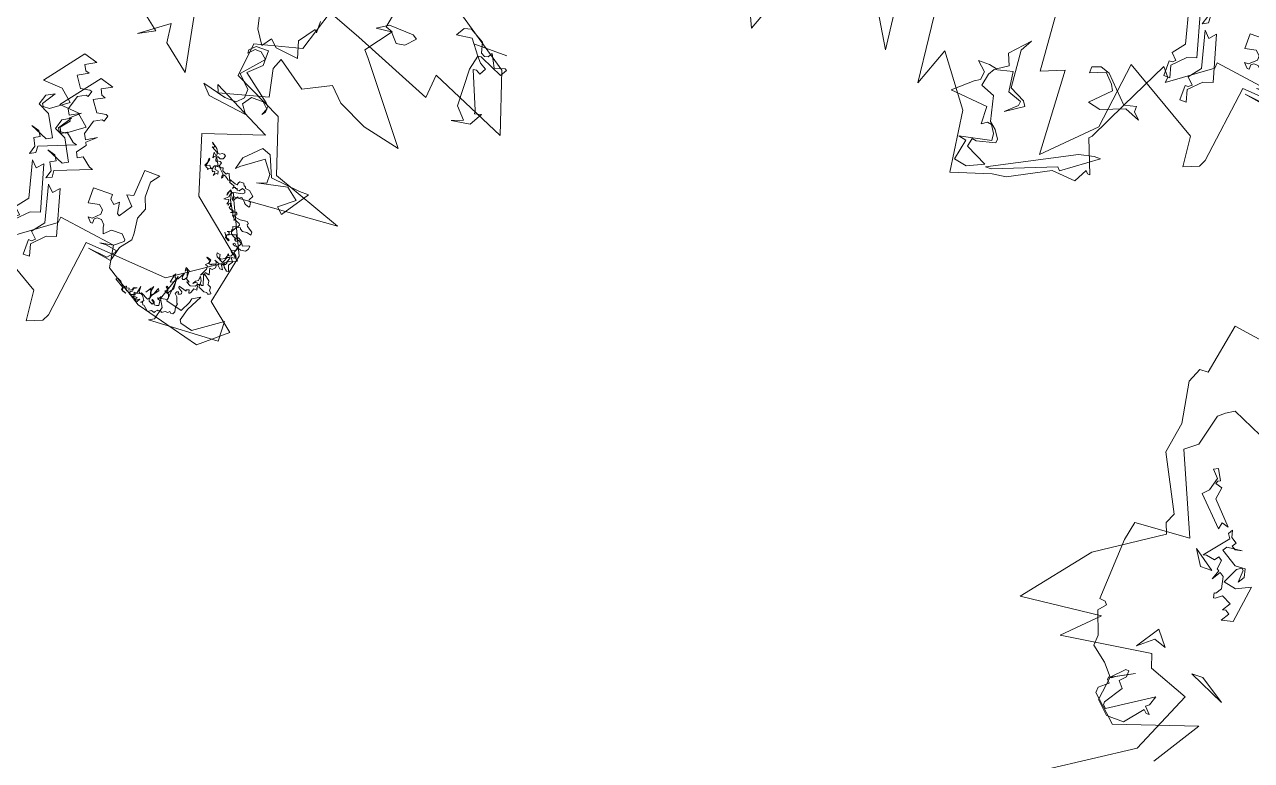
# Model space of a CAD drawing. Header units: metres. Extents: x -71 to 881, y -503 to 661.
# Drawn here: x 276.75 to 284.73, y 278.65 to 283.44 of the extents above; entities that cross this region are included whole.
import ezdxf

# ---------------------------------------------------------------- set-up
doc = ezdxf.new("R2010")
doc.units = ezdxf.units.M
doc.layers.add('ARBRE', color=100, linetype='Continuous', lineweight=13, true_color=0x00ff3f)

# ---------------------------------------------------------------- blocks, each defined once
blk = doc.blocks.new('WMF2', base_point=(0, 0.01))
at = {"color": 251, "lineweight": 0, "true_color": 0x636466}
for points in [[(202.85, -164.87), (210.8, -168.41), (212.43, -167.44), (213.62, -166.42), (215.13, -160.27), (217.5, -158.38), (210.72, -142.97), (221.5, -142.28), (222.26, -138.6), (222.84, -126.51), (221.75, -126.41), (221.24, -125.83), (222.46, -124.38), (220.76, -119.93), (220.93, -117.85), (217.92, -115.52), (216.01, -113.25), (211.75, -115.52), (215.09, -113.71), (215.69, -113.21), (216.23, -113.25), (216.29, -112.71), (215.78, -112.1), (217.44, -110.7), (217.53, -109.6), (213.13, -105.6), (212.64, -105.02), (197.13, -110.25), (202.88, -101.16)], [(173.01, -29.2), (166.39, -14.78), (160.89, -29.58)], [(135.29, -33.25), (133.39, -15.7), (130.63, -23.1), (123.64, -13.73), (121.99, -1.9), (114.39, -4.34), (111.72, -4.67), (103.98, -8.76), (99.27, -8.35), (97.95, -10.89), (97.46, -10.41), (97.02, -10.37), (99.54, -16.88), (99.06, -17.38), (95.41, -24.9), (90.83, -34.32), (89.42, -32.65), (89.51, -31.56), (81.64, -37.29), (81.55, -38.39), (70.38, -36.78), (69.61, -32.48), (62.22, -27.79), (49.27, -24.43), (44.16, -28.75), (49.49, -33.04), (47.38, -42.86), (52.22, -53.02), (31.88, -54.47), (45.91, -59.56), (49.4, -70.11), (59.14, -74.81), (58.34, -81.44), (49.36, -83.76), (46.84, -91.88), (40.14, -89.34), (24.4, -82.93), (24.01, -87.6), (8.81, -80.93), (12.69, -92.64), (23.58, -100.08)], [(122.03, -4.59), (121.2, -8.62), (122.72, -8.94), (116.58, -10.22), (116.74, -11.56), (117.68, -13), (118.53, -13.17), (119.53, -12.5), (119.62, -15.95), (127.05, -16.59), (123.52, -19.64), (122.5, -20.31), (122.25, -21.93), (124.05, -23.52), (121.84, -23.52), (120.32, -23.2), (118.31, -24.55), (119.17, -26.74), (115.88, -30.39), (117.14, -28.09), (116.53, -20.76), (113.49, -19.25), (112.89, -18.34), (116.25, -16.14), (114.07, -18.14), (114, -18.92), (116.7, -19.9), (117.23, -23.8), (120.73, -22.94), (121.42, -21.76), (121.9, -19.39), (119.14, -18.3), (118.02, -13.51), (116.67, -12.35), (115.65, -10.82), (115.72, -10.05), (119.34, -9.11), (120.19, -9.29), (120.53, -7.61), (116.29, -5.59), (119.5, -4.04), (122.03, -4.59), (122.03, -4.59)], [(100.3, -13.3), (97.37, -13.9), (96.16, -13.9), (102.61, -9.16), (103.21, -9.75), (114.9, -5.14), (116, -5.14), (100.3, -13.3), (100.3, -13.3)], [(205.44, -181.84), (216.23, -183.49), (218.11, -173.58), (219.76, -173.52), (220.92, -170.8), (219.49, -162.84), (220.49, -156.77), (215.08, -146.26), (215.94, -144.26), (215.12, -142.21), (227.2, -134.24), (237.13, -121.84), (221.43, -123.58), (227.53, -117.47), (210.08, -120.09), (209.21, -117.47), (201.41, -114.58), (204.04, -108.47), (206.64, -102.36), (221.47, -92.77)], [(151.66, -37.02), (141.23, -19.49), (142.97, -34.33)], [(113.77, -42.55), (112.45, -25.61), (108.09, -27.35), (107.21, -10.78), (98.49, -19.49), (96.74, -32.59), (81.64, -23.67), (81.04, -17.76), (78.09, -18.94), (77.45, -20.28), (75.41, -35.48), (59.11, -34.32), (48.77, -41.31), (47.36, -41.88), (58.37, -50.92), (61.87, -62.25), (50.47, -66), (62.16, -71.92), (61.59, -70.48), (52.23, -72.98), (53.36, -78.3), (52.54, -80.39), (46.99, -76.49), (41.75, -79.1), (39.13, -76.49), (33.51, -73.76), (26.05, -72.12), (37.25, -86.3), (38.33, -87.51), (34.61, -92.45), (35.99, -92.94), (34.69, -99.75)], [(95.41, -24.9), (93.1, -25.5), (93.1, -24.4), (91.88, -23.19), (94.81, -24.4), (99.43, -22.59), (101.87, -23.19), (98.33, -26.72), (98.94, -27.82), (100.65, -29.64), (103.57, -28.43), (103.57, -29.64), (101.87, -30.26), (100.05, -29.64), (95.41, -24.9), (95.41, -24.9)], [(57.77, -28.84), (58.63, -30.3), (56.93, -35.37), (57.37, -30.33), (54.22, -29.5), (53.25, -31.47), (53.04, -32.3), (51.55, -33.16), (53.17, -30.11), (53.78, -27.79), (53.47, -27.25), (51.12, -26.63), (45.81, -30.31), (45.66, -26.44), (59.37, -25.77), (58.42, -26.33), (57.77, -28.84), (57.77, -28.84)], [(57.77, -59.77), (57.34, -59.74), (56.99, -59.99), (56.55, -59.99), (56.22, -59.81), (56.35, -59.33), (56.48, -59.08), (57.01, -58.91), (57.45, -59.12), (57.71, -59.07), (57.42, -58.35), (56.8, -58.47), (56.47, -58.28), (56.73, -57.56), (56.31, -57.33), (55.87, -57.53), (55.75, -56.92), (54.93, -56.6), (54.8, -56.85), (54.47, -56.9), (54, -55.88), (52.71, -55.43), (52.29, -55.4), (52.19, -55.8), (52.04, -56.06), (51.25, -56.07), (50.96, -55.61), (50.83, -55.62), (50.67, -55.53), (50.58, -55.28), (49.76, -55.18), (48.77, -54.33), (49.22, -53.47), (49.17, -53.21), (48.84, -53.17), (48.7, -52.42), (48.83, -52.17), (49.57, -52.45), (49.82, -52.58), (49.78, -52.67), (50.67, -53.46), (51.2, -53.08), (51.37, -53.18), (51.41, -53.31), (52.03, -52.33), (52.28, -52.54), (52.29, -52.9), (52.25, -52.99), (52.13, -53.02), (52.29, -53.33), (52.38, -53.6), (52.8, -53.6), (52.54, -52.26), (51.6, -50.66), (51.34, -50.52), (51.27, -50.28), (50.74, -50.44), (50.57, -50.33), (50.48, -50.06), (50.84, -49.82), (50.98, -49.78), (50.89, -49.52), (49.55, -49.37), (48.16, -49.5), (47.78, -49.18), (48, -48.98), (47.85, -48.67), (46.68, -47.94), (46.65, -47.37), (47.56, -47.53), (48.39, -47.43), (48.9, -47.71), (48.98, -47.97), (49.76, -47.72), (50.3, -46.68), (50.19, -46.3), (49.75, -46.27), (49.22, -46.45), (49.02, -45.79), (48.86, -45.72), (48.68, -46.06), (48.07, -45.73), (47.44, -44.86), (46.32, -45.35), (46.14, -45.25), (46.23, -44.64), (46.6, -44.17), (47.56, -44.03), (48.1, -44.22), (48.58, -43.15), (48.01, -42.73), (47.85, -42.43), (48.07, -42.2), (48.76, -42.13), (48.17, -41.4), (48.71, -40.58), (48.32, -39.48), (48.7, -39.37), (49.37, -39.95), (49.47, -40.2), (49.63, -40.29), (49.94, -40.13), (49.49, -39.35), (50.01, -39.4), (50.51, -39.88), (50.54, -40.02), (50.86, -39.85), (50.83, -39.28), (51.31, -38.78), (51.84, -38.83), (51.55, -37.7), (51.59, -37.62), (52.39, -37.81), (52.44, -37.5), (51.18, -36.52), (51.08, -36.13), (51.12, -35.83), (50.51, -35.51), (50.45, -34.8), (50.07, -34.49), (50.03, -34.34), (50.2, -34.23), (50.61, -34.11), (50.82, -34.33), (51.37, -34.3), (52.2, -34.62), (52.47, -34.77), (52.63, -35.28), (52.87, -35.21), (52.86, -34.42), (52.76, -34.37), (52.7, -34.11), (53.34, -34.14), (53.62, -33.41), (53.77, -33.15), (53.9, -33.1), (53.97, -33.15), (54.13, -33.69), (54.66, -33.51), (54.57, -33.25), (56.09, -33.72), (56.03, -33.37), (55.31, -32.87), (55.2, -32.49), (55.39, -32.36), (55.77, -32.24), (55.88, -32.62), (56.15, -32.56), (56.36, -32.12), (55.85, -31.63), (55.46, -30.55), (55.3, -30.46), (55.43, -29.76), (55.24, -28.88), (55.5, -28.39), (55.87, -28.34), (56.16, -28.62), (56.42, -28.33), (56.99, -28.28), (57.65, -27.88), (57.72, -28.12), (58.03, -28.17), (58.25, -27.98), (58.41, -28.05), (58.73, -27.66), (58.86, -27.41), (59.43, -27.6), (60.1, -27.17), (61.07, -28.04), (61.37, -28.09), (61.58, -28.52), (61.97, -28.4), (61.62, -28.65), (61.49, -28.9), (62.03, -29.74), (62.37, -29.92), (63.43, -29.61), (63.34, -29.34), (63.61, -29.26), (63.52, -29), (62.86, -28.99), (63.01, -28.72), (62.94, -28.47), (62.26, -28.88), (62.57, -28.28), (62.89, -28.34), (63.48, -28.85), (64.34, -29.1), (64.6, -29.45), (65.11, -29.53), (65.65, -29.92), (65.93, -29.83), (66.02, -29.66), (65.89, -29.26), (65.11, -29.09), (65.26, -29.04), (66.15, -29.41), (66.02, -29.89), (67.84, -30.97), (67.51, -31.22), (66.81, -30.85), (66.26, -30.24), (65.89, -30.14), (65.56, -30.31), (65.43, -30.34), (65.4, -29.99), (64.88, -30.15), (64.76, -29.76), (64.15, -30.11), (64.22, -30.34), (64, -30.58), (63.48, -30.72), (64.02, -30.36), (64.06, -29.83), (64.32, -29.76), (64.47, -29.5), (64.37, -29.25), (64.12, -29.12), (63.68, -29.31), (63.59, -29.47), (63.68, -29.74), (63.15, -29.91), (62.91, -31.2), (62.89, -30.2), (62.83, -30.07), (62.59, -29.93), (62.37, -30.14), (60.91, -29.37), (60.7, -29.58), (60.56, -29.85), (60.92, -31.25), (60.95, -31.35), (61.49, -30.77), (61.62, -30.52), (60.95, -31.58), (60.73, -31.77), (60.58, -32.05), (60.79, -31.06), (60.63, -30.55), (60.45, -30.45), (60.1, -30.71), (59.75, -31.73), (59.62, -31.98), (59.42, -31.56), (60.41, -30.31), (60.57, -29.63), (60.56, -29.41), (60.48, -29.15), (59.78, -28.78), (59.61, -29.12), (59.81, -29.35), (60.09, -29.48), (59.99, -29.66), (59.52, -29.31), (59.36, -28.78), (58.88, -28.85), (58.48, -28.96), (58.53, -29.53), (58.63, -29.93), (59.11, -30.07), (59.2, -30.34), (58.98, -30.11), (58.66, -30.69), (58.5, -30.4), (57.42, -30.59), (57.23, -30.94), (57.5, -31.63), (57.97, -31.77), (58.34, -31.96), (58.03, -32.11), (58.06, -32.48), (58.09, -32.59), (58.37, -32.72), (58.26, -32.91), (58, -32.77), (57.77, -31.77), (57.68, -31.73), (57.33, -32.4), (57.28, -32.27), (56.9, -32.97), (56.98, -34.3), (57.97, -33.85), (57.74, -35.15), (57.85, -35.31), (57.61, -35.42), (57.47, -35.67), (57.52, -35.37), (57.39, -34.96), (57.14, -34.83), (56.74, -34.96), (56.01, -36.34), (56.16, -35.64), (56.04, -35.25), (55.87, -35.15), (55.61, -35.22), (55.28, -35.83), (55.72, -37.28), (56, -36.77), (56.07, -37.45), (55.3, -37.06), (55.27, -35.48), (54.61, -35.03), (54.96, -35), (55.02, -34.9), (54.16, -34.45), (53.24, -34.74), (53.05, -35.07), (52.92, -35.12), (53.11, -35.44), (53.43, -35.41), (53.84, -35.06), (53.53, -35.66), (53.04, -35.95), (52.98, -36.7), (52.93, -36.78), (52.55, -36.04), (52.54, -35.47), (52.19, -35.28), (51.91, -35.35), (52.44, -37.08), (52.39, -37.16), (52.45, -37.28), (52.71, -37.43), (52.87, -37.29), (53.01, -37.03), (52.38, -38.45), (52.36, -39.1), (52.67, -39.15), (52.85, -39.25), (52.39, -39.66), (52.26, -39.92), (52.49, -40.27), (53.02, -40.55), (52.98, -40.64), (52.41, -40.45), (52.16, -40.32), (52.31, -39.62), (51.9, -39.53), (51.76, -39.57), (51.81, -39.69), (51.02, -39.94), (51.02, -40.16), (51.11, -40.42), (51.46, -40.59), (50.47, -40.19), (49.85, -40.29), (49.72, -40.33), (49.57, -40.61), (49.49, -40.55), (49.46, -40.43), (49.28, -40.54), (49.15, -40.81), (49.22, -41.05), (48.9, -41.88), (48.95, -42.01), (49.46, -41.85), (49.82, -40.94), (49.95, -40.7), (51.24, -41.37), (51.43, -41.67), (51.53, -42.07), (50.86, -41.92), (50.77, -41.24), (50.48, -41.18), (49.74, -41.56), (49.46, -42.27), (49.5, -42.42), (49.41, -42.59), (49.24, -42.27), (48.89, -42.32), (48.63, -42.83), (49.09, -43.19), (49.12, -43.32), (49.21, -43.37), (48.38, -43.7), (48.25, -43.95), (48.36, -44.36), (48.89, -44.41), (49.31, -44.64), (48.96, -44.87), (48.46, -44.41), (48.27, -44.32), (47.88, -45.08), (47.97, -45.33), (48.55, -45.65), (48.68, -45.4), (48.96, -45.31), (49.3, -45.49), (49.06, -45.7), (50.1, -46.26), (50.9, -45.79), (50.93, -45.72), (50.82, -45.31), (50.42, -45.22), (50.17, -45.09), (50.28, -44.9), (51.03, -45.31), (51.03, -45.54), (51.44, -46.19), (51.18, -45.85), (51.02, -45.76), (50.63, -46.1), (50.58, -46.17), (50.67, -46.44), (50.83, -46.52), (51.09, -46.45), (50.35, -46.83), (50.42, -47.09), (50.26, -47.21), (50.42, -47.72), (49.49, -48.01), (49.31, -48.35), (49.49, -48.67), (50.03, -48.84), (50.3, -48.99), (50.77, -48.92), (50.44, -48.95), (51.22, -49.71), (51.11, -49.74), (51.31, -50.19), (51.71, -50.04), (51.65, -50.13), (51.4, -50.23), (51.47, -50.48), (52.03, -50.67), (52.29, -50.82), (52.12, -51.17), (52.29, -51.69), (52.54, -51.59), (52.57, -51.17), (52.63, -51.43), (52.9, -51.36), (52.76, -51.82), (52.87, -52.23), (53.49, -52.1), (53.75, -52.03), (53.04, -52.74), (52.85, -53.52), (52.92, -53.78), (53.01, -53.82), (53.28, -53.74), (53.5, -52.87), (53.5, -53.31), (53.09, -54.09), (52.87, -53.87), (52.85, -53.74), (50.74, -54.16), (50.47, -54.45), (50.6, -54.86), (51.14, -55.04), (51.55, -54.48), (51.91, -54.45), (52.09, -54.54), (52.03, -54.61), (52.09, -54.76), (52.39, -54.6), (52.42, -54.73), (52.51, -54.77), (52.77, -54.69), (52.92, -54.44), (52.77, -54.92), (53.44, -55.27), (53.59, -55.23), (53.84, -55.36), (53.75, -55.52), (53.79, -55.66), (54.35, -55.63), (54.31, -55.72), (54.95, -56.16), (55.21, -56.29), (55.34, -56.28), (55.36, -55.82), (55.49, -55.58), (55.61, -55.96), (55.42, -56.31), (56.6, -57.37), (57.04, -57.37), (57.3, -57.31), (57.27, -56.95), (57.18, -56.7), (56.58, -56.58), (56.42, -56.07), (56.77, -56.03), (57.04, -55.74), (57.17, -55.49), (57.04, -55.96), (57.15, -56.34), (57.42, -56.28), (57.5, -56.1), (57.66, -56.41), (57.75, -56.66), (58.41, -56.45), (58.45, -56.16), (58.7, -56.5), (59.31, -56.82), (58.99, -57.43), (58.98, -58.29), (58.79, -58.19), (59.04, -56.9), (58.99, -56.77), (58.39, -57.11), (58.15, -56.74), (57.97, -56.66), (57.71, -56.74), (57.66, -57.05), (57.53, -57.31), (56.88, -57.52), (57.28, -58.16), (57.46, -58.26), (57.59, -58.22), (57.82, -59.01), (58.22, -58.91), (58.37, -58.64), (58.47, -59.68), (57.96, -59.2), (57.81, -59.24), (57.85, -59.58), (57.93, -59.84), (59.21, -60.53), (58.92, -60.47), (58.77, -60.73), (58.88, -60.98), (59.17, -61.05), (59.42, -61.39), (58.22, -60.54), (57.77, -59.77), (57.77, -59.77)], [(85.82, -32.33), (85.2, -32.33), (84.59, -32.83), (85.82, -34.04), (83.99, -36.36), (85.82, -43.43), (84.59, -42.2), (83.5, -43.43), (81.06, -34.64), (82.88, -34.04), (85.2, -31.73), (84.59, -29.42), (85.82, -29.42), (85.82, -32.33), (85.82, -32.33)], [(70.82, -34.21), (69.59, -35.56), (69.59, -35.99), (71.7, -36.34), (72.94, -36.34), (70.38, -36.78), (68.72, -38.1), (68.72, -38.45), (69.59, -39.32), (71.7, -39.32), (72.94, -38.1), (73.38, -39.32), (73.38, -39.76), (74.16, -40.55), (75.04, -40.55), (75.48, -40.2), (75.48, -39.32), (75.92, -39.32), (76.72, -40.2), (75.92, -40.2), (74.6, -41.44), (74.6, -42.32), (75.48, -43.11), (77.6, -42.67), (77.6, -45.66), (73.81, -45.66), (73.81, -44.79), (72.94, -44), (72.05, -44.79), (71.7, -42.67), (71.26, -42.32), (69.59, -44.79), (71.26, -46.54), (69.94, -46.89), (69.59, -52), (66.59, -52), (67.83, -50.32), (67.83, -47.34), (67.04, -45.22), (67.83, -43.11), (67.48, -40.2), (67.48, -38.89), (69.16, -36.78), (69.94, -33.86), (74.6, -34.65), (70.82, -34.21), (70.82, -34.21)], [(90.23, -35.66), (89.63, -35.66), (89.02, -36.14), (90.23, -37.37), (88.4, -39.67), (90.23, -46.74), (89.02, -45.52), (87.92, -46.74), (85.48, -37.97), (87.31, -37.37), (89.63, -35.05), (89.02, -32.72), (90.23, -32.72), (90.23, -35.66), (90.23, -35.66)], [(82.59, -63.67), (82.02, -62.61), (81.29, -62.4), (83.29, -61.31), (81.8, -59.17), (80.03, -59.45), (79.63, -59.31), (79.98, -58.16), (80.39, -58.29), (81.86, -57.49), (82.69, -54.71), (82.12, -53.66), (80.09, -54.82), (81.89, -53.24), (81.61, -52.7), (82.93, -50.96), (82.44, -49.93), (81.38, -50.49), (79.67, -49.09), (78.94, -48.87), (85.72, -46.19), (85.64, -44.92), (86.71, -44.35), (86.21, -45.98), (87.01, -47.47), (85.95, -48.04), (86.55, -49.02), (88.1, -49.47), (84.71, -48.03), (83.64, -48.6), (85.9, -52.66), (88.14, -53.77), (87.55, -55.72), (85.96, -56.58), (87.61, -54.06), (87.34, -53.53), (86.07, -53.59), (82.77, -55.98), (85.1, -58.01), (88.93, -58.28), (83.26, -65.56), (80.58, -64.76), (82.59, -63.67), (82.59, -63.67)], [(87.01, -67), (86.45, -65.93), (85.72, -65.71), (87.73, -64.61), (86.24, -62.48), (84.47, -62.76), (84.07, -62.63), (84.4, -61.49), (84.81, -61.62), (86.3, -60.82), (87.13, -58.03), (86.56, -56.98), (84.52, -58.13), (86.33, -56.54), (86.04, -56.01), (87.37, -54.28), (86.87, -53.24), (85.82, -53.82), (84.11, -52.42), (83.35, -52.19), (90.12, -49.5), (90.07, -48.23), (91.12, -47.66), (90.64, -49.3), (91.42, -50.77), (90.37, -51.37), (90.96, -52.33), (92.52, -52.8), (89.13, -51.34), (88.07, -51.91), (90.31, -55.97), (92.58, -57.08), (91.99, -59.05), (90.39, -59.91), (92.05, -57.37), (91.75, -56.85), (90.49, -56.9), (87.19, -59.31), (89.51, -61.33), (93.35, -61.59), (87.7, -68.89), (85.01, -68.09), (87.01, -67), (87.01, -67)], [(40.86, -56.38), (43.16, -58.19), (49.01, -56.98), (47.19, -57.59), (47.19, -59.3), (49.01, -61.74), (53.04, -58.82), (53.65, -58.19), (53.04, -60.53), (50.1, -63.43), (48.41, -62.83), (46.7, -58.82), (40.86, -58.19), (39.03, -58.19), (42.55, -52.98), (43.78, -54.06), (40.86, -56.38), (40.86, -56.38)], [(64.7, -71.27), (60.09, -70.06), (57.77, -70.06), (56.55, -71.27), (56.55, -72.98), (58.86, -75.3), (55.34, -79.44), (56.55, -80.53), (57.77, -80.53), (58.86, -79.44), (58.86, -80.05), (57.77, -81.14), (55.34, -81.14), (55.34, -78.22), (57.77, -75.92), (52.42, -71.77), (51.91, -71.27), (51.91, -70.06), (52.42, -69.46), (51.91, -70.67), (53.02, -71.77), (55.34, -71.77), (56.55, -70.06), (55.34, -68.37), (63.01, -69.46), (64.7, -71.27), (64.7, -71.27)], [(68.73, -71.99), (73.89, -76.06), (74.34, -79.76), (79.68, -75.87), (76.6, -77.49), (82.66, -82.33)], [(71.55, -86.71), (68.73, -71.99), (68.73, -71.99)], [(18.5, -90.74), (17.84, -93.61), (20.02, -96.45), (22.98, -96.02), (22.05, -97.63), (20.72, -98), (17.93, -96.37), (17.41, -94.37), (16.65, -93.94), (15.97, -94.11), (15.49, -94.96), (14.21, -92.52), (12.21, -93.06), (11.86, -92.86), (12.6, -91.6), (16.89, -93.51), (17.23, -93.72), (17.84, -93.61), (16.91, -92.52), (15.64, -91.79), (16.37, -90.52), (17.22, -91.02), (17.83, -90.91), (14.87, -83.79), (14.78, -83.17), (13.49, -83.45), (14.87, -81.07), (17.86, -80.56), (18.47, -80.47), (16.28, -81.33), (18.28, -83.52), (18.5, -90.74), (18.5, -90.74)], [(55.55, -83.45), (56.85, -81.67), (58.61, -84.37), (59.53, -88.36)], [(47.94, -89.66), (47.94, -87.42), (48.41, -87.89), (50.63, -84.84), (49.71, -81.67), (54.16, -82.15), (55.55, -83.45), (55.55, -83.45)], [(30.71, -93.26), (29.79, -92.67), (31.51, -90.88), (33.12, -90.61), (34.74, -92.37), (37.69, -92.07), (35.5, -93.43), (30.71, -93.26), (30.71, -93.26)], [(12.72, -95.5), (19.16, -95.5), (12.72, -95.5), (12.72, -95.5)], [(216.62, -108.51), (216.01, -113.25), (213.7, -115.58), (213.1, -115.58), (213.1, -114.35), (214.19, -113.25), (213.1, -112.03), (215.41, -108.51), (215.41, -107.9), (214.8, -107.41), (206.64, -112.66), (207.25, -110.82), (207.86, -110.33), (206.64, -109.11), (207.25, -109.11), (207.86, -109.72), (210.77, -106.2), (214.19, -106.2), (216.62, -108.51), (216.62, -108.51)], [(194.63, -115.87), (201.7, -119.08), (199.51, -119.1), (194.63, -115.87), (194.63, -115.87)], [(208.1, -122), (210.46, -122.83), (213.34, -120.5), (210.43, -124.86), (208.1, -122), (208.1, -122)], [(198.96, -132.02), (199.76, -132.54), (200.36, -132.4), (199.38, -133.95), (201.26, -134.85), (202.39, -133.98), (202.72, -133.9), (202.93, -134.84), (202.59, -134.91), (201.88, -136.06), (202.37, -138.31), (203.19, -138.84), (204.17, -137.22), (203.51, -139.04), (203.93, -139.29), (203.69, -141.03), (204.43, -141.55), (204.96, -140.74), (206.69, -141.04), (207.29, -140.91), (203.63, -145.45), (204.17, -146.3), (203.66, -147.12), (203.34, -145.79), (202.2, -145.06), (202.72, -144.26), (201.92, -143.8), (200.66, -144.08), (203.6, -143.77), (204.12, -142.96), (200.96, -141), (198.96, -141.1), (198.59, -139.51), (199.36, -138.28), (199.2, -140.69), (199.61, -140.96), (200.47, -140.41), (201.83, -137.47), (199.42, -136.95), (196.65, -138.27), (197.74, -130.97), (199.93, -130.47), (198.96, -132.02), (198.96, -132.02)], [(208.87, -141.57), (204.74, -138.66), (207.06, -138.66), (208.87, -141.57), (208.87, -141.57)], [(208.96, -155.15), (209.4, -154.92), (209.63, -154.33), (208.3, -153.97), (208.67, -151.63), (204.64, -147.41), (205.96, -147.79), (206.24, -146.5), (211.37, -151.69), (210.33, -152.81), (209.63, -155.34), (210.96, -156.71), (210.11, -157.18), (208.96, -155.15), (208.96, -155.15)]]:
    blk.add_lwpolyline(points, dxfattribs=at)

msp = doc.modelspace()

# ---------------------------------------------------------------- block references
at = {"layer": 'ARBRE', "color": 251, "lineweight": 5, "true_color": 0x636466, "xscale": 0.03451886634015593, "yscale": 0.03451886634015593, "zscale": 0.03451886634015593, "rotation": 160.1685466476646}
for p in [(286.7098, 280.9894), (279.1822, 279.9864), (289.5009, 272.9871)]:
    msp.add_blockref('WMF2', p, dxfattribs=at)

doc.saveas('drawing.dxf')
